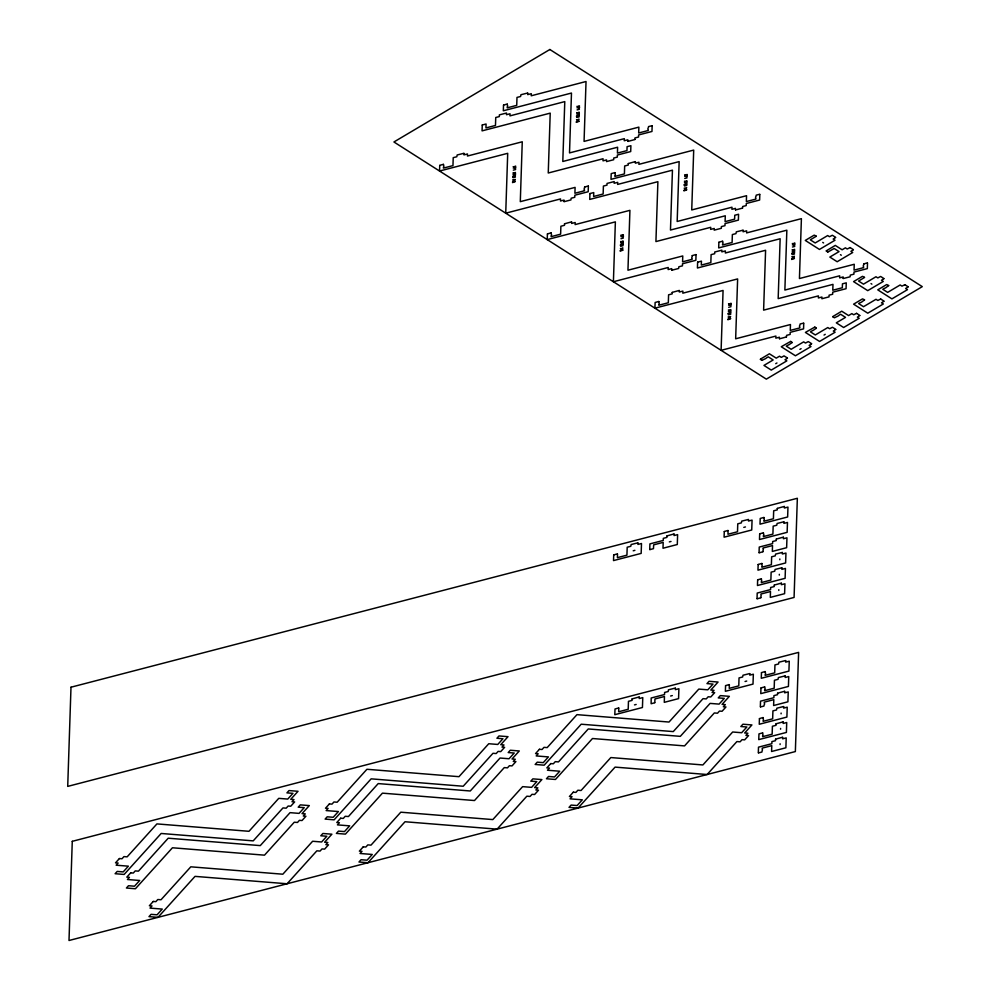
<?xml version="1.0" encoding="UTF-8"?>
<svg xmlns="http://www.w3.org/2000/svg" width="990" height="990" viewBox="0 0 990 990"><rect width="100%" height="100%" fill="white"/><g stroke="black" fill="none" stroke-linecap="round" stroke-linejoin="round"><path stroke-width="1.49" d="M439.733 165.441L439.548 171.035L507.709 153.314L505.729 213.184L560.538 198.928L560.476 201.007L564.053 200.079L564.003 201.514M443.545 164.451L443.52 165.367A3.997 1.968 -20.2 0 1 443.458 167.174L443.421 168.09L452.962 165.615L453.222 157.67L456.798 156.742L457.182 154.972L463.864 153.314M463.988 153.45L463.939 154.886L467.515 153.957L467.453 156.036L522.262 141.78L520.294 201.651L575.103 187.395L574.905 193.248L584.434 190.773L584.471 189.857A3.997 1.968 -20.2 0 1 584.533 188.038L584.558 187.135M503.514 105.175L503.328 110.781L571.478 93.048L569.51 152.918L624.319 138.662L624.245 140.741L627.821 139.813L627.784 141.248M507.325 104.185L507.288 105.101A3.997 1.968 -20.2 0 1 507.226 106.92L507.202 107.836L516.731 105.348L516.99 97.416L520.567 96.488L520.963 94.718L527.645 93.048M512.746 179.858L513.513 180.39M512.968 172.916L513.748 173.448M513.179 166.605L513.934 167.124M515.481 174.537L515.518 173.46M515.691 168.226L515.728 167.149M527.769 93.196L527.72 94.619L531.296 93.691L531.222 95.783L586.031 81.514L584.063 141.397L638.872 127.128L638.686 132.994L648.215 130.507L648.24 129.603A3.997 1.968 -20.2 0 1 648.302 127.784L648.574 126.584L652.026 125.73M547.408 233.999L547.222 239.605L615.372 221.871L613.404 281.742L668.213 267.486L668.139 269.565L671.715 268.637L671.678 270.072M551.22 233.009L551.183 233.925A3.997 1.968 -20.2 0 1 551.121 235.744L551.096 236.66L560.625 234.172L560.885 226.24L564.461 225.312L564.51 223.876M571.663 222.02L571.614 223.443L575.19 222.515L575.116 224.594L629.925 210.338L627.957 270.208L682.766 255.952L682.58 261.818L692.109 259.331L692.134 258.415A3.997 1.968 -20.2 0 1 692.196 256.608L692.233 255.692M576.514 119.604L577.294 120.124M576.749 112.65L577.517 113.182M576.96 106.338L577.727 106.871M579.261 114.271L579.298 113.194M579.459 107.959L579.496 106.883M588.369 186.132L588.184 191.738L574.843 195.203L574.769 197.282L571.193 198.223L570.908 199.943L564.152 201.663M614.988 172.743L614.963 173.658A3.997 1.968 -20.2 0 1 614.901 175.478L614.877 176.393L624.405 173.918L624.665 165.974L628.242 165.045L628.291 163.61M620.408 248.428L621.188 248.948M620.643 241.473L621.411 242.006M620.854 235.162L621.596 235.682M623.156 243.095L623.193 242.018M623.354 236.783L623.391 235.707M613.701 554.994L613.515 560.587L641.161 553.398L641.495 543.51L637.919 544.438L637.956 543.003M617.513 554.004L617.401 557.642L626.93 555.167L627.19 547.222L630.766 546.294L631.162 544.525L637.845 542.866M634.924 139.392L634.974 137.957L638.55 137.028L638.612 134.949L651.965 131.472L652.15 125.879M635.432 161.754L635.394 163.189L638.958 162.249L638.896 164.34L693.705 150.084L691.738 209.954L746.547 195.698L746.349 201.552L755.877 199.077L755.915 198.161A3.997 1.968 -20.2 0 1 755.976 196.342L756.249 195.141L759.701 194.287M618.8 708.11L618.676 711.748L628.205 709.273L628.464 701.328L632.041 700.4L632.09 698.977M639.243 697.109L639.193 698.544L642.77 697.616L642.436 707.504L614.802 714.693L615.013 709.001L618.676 707.961M649.725 549.487L649.91 543.894L663.251 540.429L663.325 538.337L666.901 537.409L666.951 535.986M658.919 301.591L658.882 302.507A3.997 1.968 -20.2 0 1 658.82 304.314L658.796 305.229L668.324 302.754L668.584 294.81L672.16 293.882L672.21 292.458M654.811 702.603L654.935 698.965L664.463 696.49L664.278 702.343L678.571 698.618L678.905 688.731L675.329 689.659L675.378 688.223M679.363 290.59L679.313 292.025L682.89 291.097L682.815 293.176L737.624 278.92L735.657 338.79L790.466 324.534L790.28 330.388L799.809 327.913L799.833 326.997A3.997 1.968 -20.2 0 1 799.895 325.178L800.168 323.978L803.62 323.136M684.189 188.162L684.956 188.694M684.412 181.22L685.167 181.727M684.622 174.908L685.402 175.428M674.091 534.117L674.041 535.553L677.618 534.625L677.296 544.512L663.003 548.237L663.189 542.371L653.66 544.859L653.474 548.646L649.898 549.648M686.924 182.828L686.961 181.764M687.134 176.517L687.171 175.44M696.044 254.702L695.859 260.296L682.506 263.761L682.444 265.852L678.868 266.78L678.608 268.476L671.814 270.221M718.876 242.315L718.691 247.921L786.852 230.187L784.872 290.058L839.681 275.802L839.619 277.881L843.195 276.953L843.146 278.388M722.688 241.325L722.663 242.241A3.997 1.968 -20.2 0 1 722.601 244.06L722.564 244.976L732.105 242.488L732.365 234.556L735.941 233.628L736.325 231.858L743.007 230.187M728.108 316.998L728.888 317.53M728.343 310.056L729.11 310.588M728.541 303.744L729.321 304.276M730.855 311.677L730.88 310.6M731.053 305.365L731.09 304.289M724.272 531.593L724.086 537.186L751.732 529.996L752.066 520.109L748.49 521.037L748.539 519.601M735.446 209.806L735.496 208.37L731.919 209.311L731.994 207.219L677.172 221.475L679.152 161.605L610.991 179.338L611.214 173.634L614.877 172.606M728.083 530.603L727.972 534.241L737.501 531.766L737.76 523.821L741.337 522.893L741.733 521.124L748.415 519.453M725.559 685.699L725.373 691.292L753.006 684.102L753.341 674.215L749.764 675.143L749.814 673.707M742.599 207.95L742.649 206.514L746.212 205.586L746.287 203.507L759.627 200.029L759.813 194.436M743.131 230.336L743.082 231.759L746.658 230.831L746.596 232.91L801.405 218.654L799.437 278.537L854.246 264.268L854.048 270.134L863.577 267.647L863.614 266.731A3.997 1.968 -20.2 0 1 863.676 264.924L863.701 264.008M729.37 684.709L729.246 688.347L738.775 685.872L739.035 677.927L742.611 676.999L743.007 675.23L749.69 673.571M757.028 598.653L757.214 593.06L770.567 589.582L770.628 587.503L774.205 586.575L774.254 585.139M757.647 579.905L757.461 585.511L785.107 578.321L785.441 568.421L781.865 569.349L781.914 567.926M758.154 564.548L757.969 570.153L785.615 562.951L785.949 553.064L782.372 553.992L782.409 552.568M759.058 552.668L759.243 547.074L772.596 543.609L772.658 541.518L776.234 540.59L776.284 539.154M759.677 533.932L759.491 539.525L787.137 532.335L787.471 522.448L783.894 523.376L783.944 521.94M760.852 597.663L760.889 596.562A3.997 1.968 -20.2 0 0 760.926 595.114L760.963 594.012L770.505 591.537L770.307 597.391L784.6 593.678L784.934 583.778L781.357 584.706L781.407 583.283M761.471 578.915L761.434 580.016A3.997 1.968 -20.2 0 1 761.384 581.464L761.347 582.566L770.876 580.078L771.136 572.146L774.712 571.218L775.108 569.448L781.791 567.777M761.966 563.558L761.929 564.659A3.997 1.968 -20.2 0 1 761.892 566.107L761.855 567.208L771.383 564.721L771.643 556.788L775.22 555.86L775.615 554.091L782.298 552.42M762.882 551.678L762.906 550.762A3.997 1.968 -20.2 0 0 762.968 548.955L762.993 548.039L772.534 545.552L772.336 551.418L786.629 547.693L786.963 537.805L783.387 538.733L783.437 537.298M763.488 532.942L763.463 533.845A3.997 1.968 -20.2 0 1 763.401 535.664L763.377 536.58L772.905 534.105L773.165 526.16L776.742 525.232L777.138 523.462L783.82 521.792M763.995 517.572L763.971 518.488A3.997 1.968 -20.2 0 1 763.909 520.307L763.884 521.223L773.413 518.748L773.673 510.803L777.249 509.875L777.298 508.439M758.315 752.759L758.501 747.165L771.841 743.688L771.915 741.609L775.479 740.681L775.529 739.245M759.441 718.653L759.256 724.259L786.889 717.069L787.223 707.169L783.647 708.098L783.696 706.674M760.345 706.773L760.53 701.18L773.871 697.715L773.945 695.624L777.509 694.695L777.558 693.26M760.963 688.038L760.778 693.631L788.424 686.441L788.745 676.554L785.169 677.482L785.218 676.046M761.459 672.68L761.285 678.274L788.919 671.084L789.253 661.196L785.676 662.124L785.726 660.689M762.745 733.021L762.708 734.122A3.997 1.968 -20.2 0 1 762.659 735.57L762.622 736.671L772.151 734.184L772.41 726.252L775.987 725.324L776.036 723.888M763.253 717.663L763.216 718.765A3.997 1.968 -20.2 0 1 763.166 720.213L763.129 721.314L772.658 718.827L772.918 710.894L776.494 709.966L776.89 708.197L783.573 706.526M764.775 687.048L764.738 687.963A3.997 1.968 -20.2 0 1 764.676 689.77L764.651 690.686L774.18 688.211L774.44 680.266L778.016 679.338L778.412 677.568L785.095 675.898M765.282 671.69L765.245 672.594A3.997 1.968 -20.2 0 1 765.183 674.413L765.159 675.329L774.687 672.854L774.947 664.909L778.524 663.981L778.92 662.211L785.602 660.54M779.365 338.654L779.415 337.219L775.838 338.147L775.913 336.068L721.104 350.324L723.071 290.454L654.922 308.175L655.133 302.482L658.796 301.443M786.518 336.786L786.567 335.363L790.144 334.422L790.206 332.343L803.558 328.878L803.744 323.272M778.796 590.448L778.821 589.681M779.303 575.091L779.328 574.324M779.811 559.734L779.835 558.966M791.889 256.744L792.656 257.264M792.111 249.789L792.891 250.322M792.322 243.478L793.101 244.01M784.439 506.583L784.402 508.019L787.966 507.09L787.644 516.978L759.998 524.168L760.221 518.463L763.884 517.436M794.624 251.411L794.661 250.334M794.834 245.099L794.871 244.023M780.071 744.554L780.108 743.787M780.578 729.197L780.603 728.43M781.085 713.84L781.11 713.072M782.682 737.389L782.632 738.825L786.209 737.884L785.887 747.784L771.581 751.497L771.779 745.643L762.251 748.118L762.213 749.22A3.997 1.968 -20.2 0 1 762.164 750.668L761.904 752.041L758.488 752.92M783.189 722.032L783.14 723.455L786.716 722.527L786.394 732.427L758.748 739.617L758.971 733.912L762.622 732.885M784.711 691.404L784.662 692.839L788.238 691.911L787.916 701.799L773.611 705.524L773.809 699.658L764.268 702.145L764.243 703.061A3.997 1.968 -20.2 0 1 764.181 704.868L763.909 706.068L760.518 706.934M867.512 263.018L867.327 268.612L853.986 272.077L853.912 274.168L850.336 275.096L850.076 276.792L843.27 278.524M513.773 166.877L515.666 166.134L514.998 167.124M513.575 173.188L515.456 172.458L514.837 173.423M513.34 180.131L515.233 179.4L514.565 180.378M577.554 106.611L579.472 105.893L578.729 106.871M577.343 112.922L579.237 112.192L578.568 113.169M577.12 119.877L579.039 119.159L578.296 120.136M621.448 235.434L623.341 234.704L622.673 235.682M621.237 241.746L623.156 241.028L622.413 242.006M621.015 248.688L622.933 247.983L622.19 248.96M685.216 175.168L687.134 174.463L686.392 175.428M685.018 181.492L686.912 180.749L686.231 181.727M684.783 188.434L686.701 187.716L685.959 188.694M729.147 304.017L731.066 303.299L730.323 304.276M728.937 310.328L730.83 309.598L730.162 310.575M728.714 317.27L730.62 316.553L729.877 317.53M792.916 243.75L794.809 243.02L794.141 243.998M792.718 250.062L794.624 249.344L793.893 250.322M792.483 257.004L794.376 256.274L793.745 257.239M515.481 175.886L512.709 176.925M515.283 181.628L512.498 182.606M579.261 115.632L576.44 116.659M579.076 121.312L576.267 122.339M623.156 244.456L620.346 245.483M622.97 250.136L620.161 251.163M686.924 184.251L684.102 185.217M686.738 189.87L683.942 190.909M730.855 313.001L728.021 314.053M730.67 318.706L727.86 319.745M794.624 252.772L791.851 253.811M794.426 258.501L791.641 259.479M439.758 165.355L443.421 164.303M503.539 105.101L507.202 104.049M547.433 233.925L551.096 232.86M584.583 187.048L588.246 185.996M564.535 223.79L571.539 221.871M634.862 139.541L627.945 141.409M628.316 163.536L635.32 161.605M692.258 255.606L695.921 254.554M672.235 292.372L679.239 290.454M718.901 242.241L722.564 241.189M742.525 208.098L735.595 209.954M613.726 554.907L617.401 553.856M666.963 535.899L673.967 533.981M786.456 336.934L779.538 338.803M863.726 263.922L867.389 262.87M724.296 531.506L727.972 530.454M632.115 698.89L639.119 696.972M654.749 702.751L651.123 703.741L651.185 698L664.538 694.534L664.599 692.455L668.176 691.515L668.436 689.82L675.254 688.087M759.701 533.845L763.377 532.793M777.323 508.365L784.327 506.435M762.857 551.764L759.206 552.816M758.179 564.473L761.855 563.421M776.309 539.08L783.313 537.149M757.672 579.831L761.347 578.779M760.815 597.762L757.202 598.814M774.279 585.053L781.283 583.135M725.571 685.612L729.246 684.56M761.483 672.594L765.159 671.542M760.976 687.951L764.651 686.899M759.454 718.579L763.129 717.527M777.583 693.186L784.587 691.268M776.061 723.801L783.065 721.883M775.554 739.159L782.558 737.241M816.23 236.288L810.303 239.84L815.191 242.958L827.677 235.558L829.509 236.721L832.33 235.261L835.597 237.315M826.279 250.829L835.275 245.421L842.119 249.777L845.398 247.847L847.23 249.01L850.088 247.562M835.585 237.6L833.172 239.06L835.015 240.224L819.46 249.443L805.278 240.422L814.213 235.137L816.205 236.053M760.382 359.184L769.391 353.789L776.234 358.145L779.501 356.202L781.333 357.365L784.03 355.893L787.421 357.972M792.161 342.651L790.28 343.79A3.997 1.968 -20.2 0 1 788.003 345.151L786.283 346.166L791.171 349.284L803.645 341.872L805.489 343.047L808.298 341.587L811.565 343.641M853.343 249.827L850.893 251.336L852.724 252.512L837.169 261.731L829.843 257.066L839.05 251.608L834.162 248.49L827.9 252.017M787.446 358.207L784.996 359.704L786.84 360.867L771.284 370.087L763.946 365.421L773.153 359.964L768.277 356.846L766.545 357.873A3.997 1.968 -20.2 0 1 764.268 359.221L762.003 360.372M816.342 328.284L814.436 329.472A3.997 1.968 -20.2 0 1 812.159 330.821L810.426 331.848L815.315 334.954L827.801 327.554L829.632 328.729L832.442 327.269L835.709 329.324M811.59 343.877L809.152 345.374L810.983 346.55L795.428 355.769L781.259 346.748L790.663 341.414M832.738 316.602L841.735 311.207L848.579 315.562L851.858 313.62L853.689 314.783L856.548 313.347M864.518 277.485L858.59 281.036L863.478 284.155L875.964 276.755L877.796 277.918L880.617 276.458L883.884 278.524M835.733 329.559L833.295 331.056L835.127 332.219L819.572 341.451L805.402 332.417L814.82 327.096M864.567 300.007L862.921 301.047A3.997 1.968 -20.2 0 1 860.062 302.73L858.627 303.584L863.515 306.702L876.002 299.302L877.833 300.465L880.692 299.017M859.79 315.624L857.352 317.122L859.184 318.285L843.629 327.504L836.303 322.839L845.51 317.382L840.621 314.263L839.186 315.117A3.997 1.968 -20.2 0 1 836.327 316.812L834.446 317.802L832.776 316.825M883.872 278.796L881.459 280.257L883.29 281.42L867.747 290.639L853.566 281.618L862.5 276.334L864.493 277.25M888.661 285.751L887.065 286.716A3.997 1.968 -20.2 0 1 884.219 288.412L882.783 289.266L887.659 292.384L900.145 284.971L901.977 286.147L904.848 284.699M883.897 301.344L881.496 302.804L883.327 303.967L867.772 313.187L853.603 304.165L862.538 298.881L864.53 299.797M908.102 286.952L905.652 288.474L907.484 289.649L891.928 298.869L877.759 289.847L886.681 284.563L888.673 285.466M576.527 115.954L579.051 115.335M576.341 121.634L578.865 121.015M512.746 176.22L515.283 175.589M512.56 181.9L515.085 181.281M684.189 184.511L686.726 183.893M684.003 190.204L686.54 189.573M620.421 244.778L622.945 244.159M620.235 250.458L622.76 249.839M791.889 253.094L794.426 252.475M791.703 258.774L794.227 258.155M728.12 313.36L730.645 312.729M727.935 319.04L730.459 318.421M577.009 107.799L578.383 107.823M576.811 114.11L578.172 114.147A2.079 1.027 -20.2 0 0 578.618 114.283M513.241 168.053L514.602 168.09M513.03 174.364L514.392 174.401M684.684 176.356L686.045 176.393M684.474 182.667L685.835 182.704A2.079 1.027 -20.2 0 0 686.293 182.841M620.903 236.61L622.277 236.647A2.079 1.027 -20.2 0 0 622.722 236.783M620.705 242.934L622.067 242.971M792.384 244.926L793.745 244.963M792.173 251.25L793.535 251.287M728.603 305.192L729.976 305.229M728.393 311.504L729.766 311.541A2.079 1.027 -20.2 0 0 730.212 311.677M775.727 363.689L776.952 362.971M799.883 349.371L801.096 348.653M824.027 335.053L825.239 334.323M577.096 109.878L579.422 109.271M576.848 117.464L579.175 116.857M513.315 170.144L515.642 169.537M513.067 177.717L515.394 177.111M684.758 178.447L687.097 177.841M684.511 186.021L686.837 185.415M620.99 238.701L623.316 238.095M620.742 246.275L623.069 245.669M792.458 247.017L794.784 246.411M792.21 254.603L794.537 253.997M728.69 307.284L731.016 306.677M728.43 314.857L730.769 314.251M633.216 550.787L634.887 550.341M669.339 541.901L671.022 541.468M743.787 527.385L745.458 526.94M634.491 704.892L636.162 704.459M670.626 696.007L672.297 695.574M745.062 681.491L746.732 681.046M850.138 247.587L853.306 249.604M904.885 284.724L908.065 286.741M822.727 242.389L823.593 242.934M840.448 254.678L841.302 255.222M826.316 251.039L827.776 251.98M871.014 283.586L871.868 284.142M880.741 299.042L883.909 301.059M856.585 313.36L859.765 315.389M814.857 327.121L816.317 328.049M790.713 341.439L792.173 342.367M760.419 359.395L761.892 360.335M514.85 174.537A2.079 1.027 -20.2 0 1 514.478 174.364M515.06 168.226A2.079 1.027 -20.2 0 1 514.689 168.04M578.828 107.959A2.079 1.027 -20.2 0 1 578.469 107.786M622.512 243.107A2.079 1.027 -20.2 0 1 622.153 242.921M686.503 176.529A2.079 1.027 -20.2 0 1 686.132 176.344M793.992 251.423A2.079 1.027 -20.2 0 1 793.621 251.237M794.203 245.099A2.079 1.027 -20.2 0 1 793.832 244.926M730.422 305.365A2.079 1.027 -20.2 0 1 730.063 305.18M70.995 687.209L67.716 786.394L794.079 597.453L797.346 498.279L70.995 687.209M72.27 841.327L69.003 940.5L795.354 751.559L798.621 652.385L72.27 841.327M482.254 125.012L482.068 130.866L550.217 113.132L548.25 173.003L603.058 158.746L602.997 160.838L606.561 159.897L606.511 161.593L613.664 159.737L613.713 158.041L617.29 157.113L617.364 155.034L630.704 151.557L630.902 145.703L627.078 146.693L626.955 150.604L617.426 153.079L617.611 147.225L562.803 161.481L564.783 101.611L509.961 115.867L510.036 113.776L506.459 114.716L506.521 113.021L499.368 114.877L499.307 116.573L495.743 117.501L495.47 125.445L485.942 127.92L486.078 124.01L482.254 125.012M589.929 193.57L589.731 199.423L657.892 181.69L655.924 241.572L710.733 227.316L710.659 229.395L714.236 228.467L714.186 230.15L721.326 228.294L721.388 226.599L724.965 225.671L725.027 223.592L738.379 220.114L738.565 214.261L734.753 215.251L734.63 219.161L725.088 221.636L725.286 215.783L670.477 230.039L672.445 170.169L617.636 184.425L617.711 182.346L614.134 183.274L614.184 181.578L607.043 183.435L606.981 185.13L603.405 186.058L603.145 194.003L593.616 196.478L593.74 192.58L589.929 193.57M697.628 262.14L697.43 268.005L765.592 250.272L763.612 310.142L818.433 295.886L818.359 297.978L821.935 297.037L821.873 298.733L829.026 296.876L829.088 295.181L832.652 294.253L832.726 292.174L846.066 288.696L846.264 282.843L842.453 283.833L842.329 287.744L832.788 290.219L832.986 284.365L778.177 298.621L780.145 238.751L725.336 253.007L725.398 250.916L721.834 251.856L721.883 250.161L714.731 252.017L714.681 253.712L711.105 254.64L710.845 262.585L701.316 265.06L701.44 261.15L697.628 262.14M119.406 858.54L115.521 862.835L118.119 863.045L116.177 865.198L128.378 866.176L123.206 871.905L117.204 871.423L115.125 873.712L124.134 874.442L161.16 833.469L253.217 840.869L282.992 807.914L286.197 808.174L288.139 806.021L290.738 806.231L294.624 801.937L292.025 801.727L293.968 799.574L290.763 799.314L298.015 791.295L289.006 790.565L286.939 792.866L292.941 793.349L287.756 799.079L278.759 798.348L248.973 831.303L156.927 823.903L127.141 856.857L123.948 856.598L122.005 858.751L119.406 858.54M130.692 872.846L126.807 877.14L129.405 877.35L127.463 879.504L139.677 880.481L134.492 886.211L128.49 885.728L126.423 888.018L135.42 888.748L172.446 847.774L264.503 855.162L294.278 822.22L297.483 822.467L299.425 820.326L302.024 820.537L305.91 816.23L303.311 816.032L305.254 813.879L302.049 813.619L309.301 805.6L300.292 804.87L298.225 807.172L304.227 807.642L299.054 813.384L290.045 812.654L260.271 845.609L168.213 838.208L138.439 871.163L135.234 870.903L133.291 873.056L130.692 872.846M153.264 901.445L149.379 905.751L151.99 905.961L150.047 908.102L162.249 909.08L157.076 914.81L151.074 914.339L148.995 916.629L158.004 917.346L195.03 876.373L287.088 883.773L316.862 850.818L320.067 851.078L322.01 848.925L324.609 849.135L328.494 844.841L325.883 844.631L327.826 842.49L324.633 842.23L331.885 834.199L322.876 833.481L320.797 835.77L326.811 836.253L321.626 841.983L312.617 841.265L282.843 874.207L190.798 866.819L161.011 899.762L157.806 899.514L155.875 901.655L153.264 901.445M329.398 803.917L325.512 808.211L328.111 808.422L326.168 810.575L338.382 811.553L333.197 817.282L327.195 816.799L325.128 819.089L334.125 819.819L371.151 778.845L463.209 786.246L492.983 753.291L496.188 753.551L498.131 751.398L500.73 751.608L504.615 747.314L502.017 747.104L503.96 744.95L500.754 744.69L508.006 736.671L498.997 735.954L496.93 738.243L502.932 738.726L497.76 744.455L488.751 743.725L458.976 776.68L366.919 769.279L337.144 802.234L333.939 801.974L331.996 804.127L329.398 803.917M340.684 818.223L336.798 822.517L339.397 822.727L337.454 824.88L349.668 825.858L344.483 831.588L338.481 831.105L336.414 833.394L345.423 834.125L382.449 793.151L474.495 800.539L504.281 767.596L507.474 767.856L509.417 765.703L512.028 765.913L515.901 761.607L513.303 761.409L515.245 759.256L512.04 758.996L519.292 750.977L510.296 750.247L508.217 752.548L514.218 753.031L509.046 758.761L500.037 758.031L470.262 790.985L378.205 783.585L348.43 816.54L345.225 816.28L343.282 818.433L340.684 818.223M363.268 846.821L359.382 851.128L361.981 851.338L360.038 853.479L372.24 854.457L367.067 860.199L361.065 859.716L358.986 862.005L367.995 862.723L405.021 821.75L497.079 829.15L526.853 796.195L530.058 796.455L532.001 794.314L534.6 794.512L538.486 790.218L535.887 790.008L537.83 787.867L534.625 787.607L541.876 779.576L532.868 778.858L530.801 781.147L536.803 781.63L531.618 787.359L522.621 786.642L492.834 819.584L400.789 812.196L371.003 845.138L367.81 844.891L365.867 847.032L363.268 846.821M539.439 749.282L535.565 753.576L538.164 753.786L536.221 755.939L548.423 756.917L543.25 762.646L537.248 762.164L535.169 764.453L544.178 765.183L581.204 724.21L673.262 731.598L703.036 698.655L706.241 698.915L708.184 696.762L710.783 696.972L714.669 692.666L712.07 692.468L714.013 690.315L710.808 690.055L718.059 682.036L709.05 681.306L706.984 683.607L712.986 684.09L707.801 689.82L698.804 689.09L669.017 722.044L576.972 714.644L547.185 747.599L543.993 747.339L542.05 749.492L539.439 749.282M550.737 763.587L546.851 767.881L549.45 768.091L547.507 770.232L559.721 771.222L554.536 776.952L548.534 776.469L546.468 778.759L555.464 779.476L592.49 738.515L684.548 745.903L714.322 712.961L717.527 713.208L719.47 711.068L722.069 711.278L725.955 706.971L723.356 706.761L725.299 704.62L722.094 704.36L729.345 696.341L720.336 695.611L718.27 697.901L724.272 698.383L719.099 704.113L710.09 703.395L680.316 736.35L588.258 728.949L558.484 761.904L555.279 761.644L553.336 763.785L550.737 763.587M573.309 792.186L569.423 796.492L572.034 796.69L570.091 798.843L582.293 799.821L577.12 805.551L571.106 805.068L569.04 807.37L578.049 808.087L615.075 767.114L707.132 774.514L736.907 741.56L740.112 741.819L742.054 739.666L744.653 739.876L748.539 735.582L745.928 735.372L747.871 733.219L744.678 732.971L751.917 724.94L742.921 724.222L740.842 726.512L746.856 726.994L741.671 732.724L732.662 732.006L702.888 764.948L610.83 757.56L581.056 790.503L577.851 790.243L575.908 792.396L573.309 792.186M549.858 49.5L393.921 141.978L766.334 379.133L922.284 286.642L549.858 49.5"/></g></svg>
